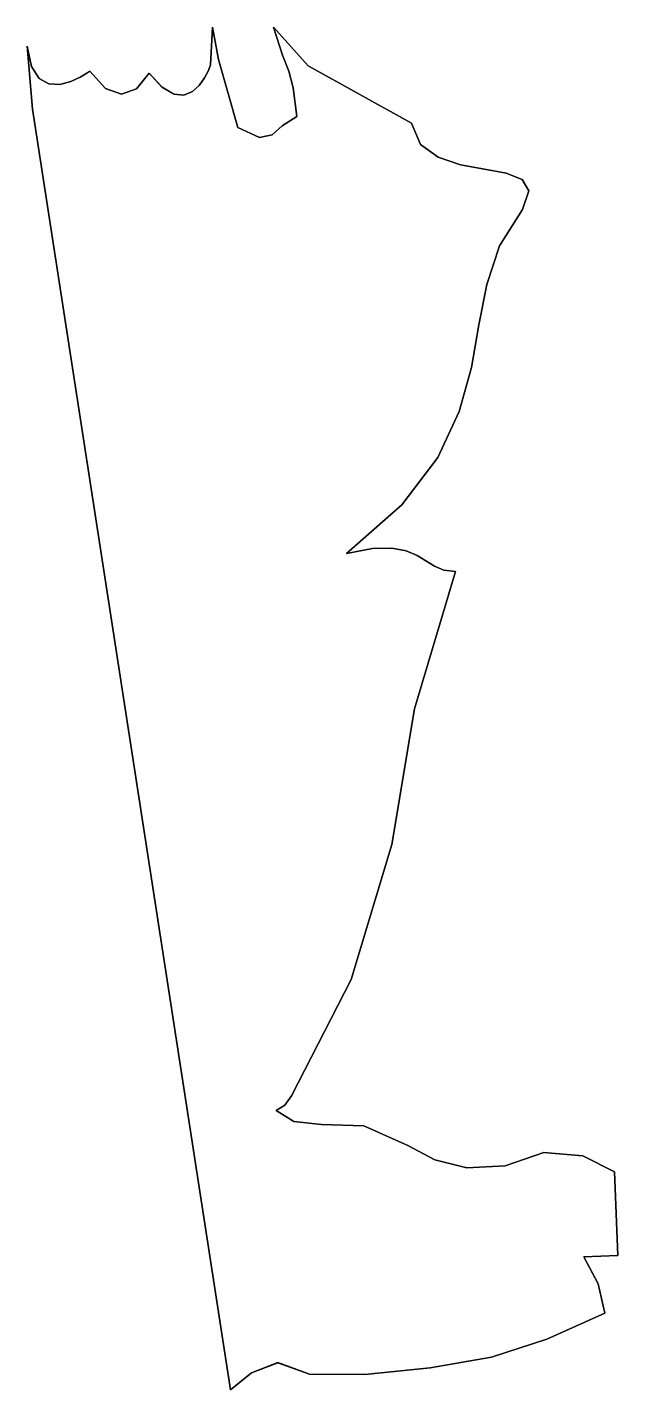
# Model space of a CAD drawing. Header units: millimetres. Extents: x 0.1 to 0.91, y 0.37 to 2.24.
import ezdxf

# ---------------------------------------------------------------- set-up
doc = ezdxf.new("R2010")
doc.units = ezdxf.units.MM
doc.layers.get('0').update_dxf_attribs({"linetype": 'CONTINUOUS', "true_color": 0xffffff})

msp = doc.modelspace()

# ---------------------------------------------------------------- linework, layer by layer
at = {"color": 0}
msp.add_line((0.438639, 2.2424), (0.438639, 2.2424), dxfattribs=at)
msp.add_lwpolyline([(0.640463, 2.08171), (0.628039, 2.11074), (0.48649, 2.18956), (0.438639, 2.2424), (0.438639, 2.2424), (0.451172, 2.20404), (0.459636, 2.18192), (0.465657, 2.1594), (0.470919, 2.11996), (0.450846, 2.10726), (0.436849, 2.09472), (0.419596, 2.09099), (0.389757, 2.10476), (0.363064, 2.19824), (0.355143, 2.24229), (0.352268, 2.19081), (0.349338, 2.18306), (0.344183, 2.17296), (0.33686, 2.1626), (0.327365, 2.15403), (0.315701, 2.14936), (0.301921, 2.15067), (0.285969, 2.16), (0.267904, 2.17936), (0.250651, 2.15804), (0.229981, 2.15076), (0.207954, 2.15853), (0.186415, 2.18224), (0.1824, 2.17925), (0.173178, 2.17367), (0.160319, 2.16781), (0.145508, 2.16401), (0.130425, 2.16465), (0.116808, 2.17204), (0.106337, 2.18853), (0.10064, 2.21647), (0.107747, 2.12983), (0.379611, 0.372613), (0.408746, 0.395779), (0.444933, 0.409776), (0.488336, 0.394043), (0.564182, 0.393446), (0.6537, 0.402832), (0.738172, 0.41721), (0.814182, 0.442165), (0.8935, 0.477864), (0.884494, 0.518175), (0.865017, 0.554904), (0.911458, 0.556858), (0.907064, 0.671713), (0.863281, 0.693576), (0.810112, 0.698406), (0.75689, 0.679796), (0.704156, 0.677137), (0.660319, 0.68826), (0.623426, 0.707954), (0.562933, 0.7347), (0.504449, 0.736654), (0.466906, 0.740831), (0.4426, 0.755806), (0.454482, 0.763075), (0.463596, 0.775825), (0.545301, 0.935601), (0.6014, 1.12093), (0.632161, 1.30686), (0.688693, 1.4955), (0.672418, 1.49739), (0.659614, 1.50271), (0.648113, 1.50999), (0.635906, 1.51758), (0.620985, 1.52399), (0.601238, 1.52761), (0.574653, 1.52692), (0.539171, 1.52024), (0.614854, 1.58718), (0.664225, 1.65213), (0.693901, 1.71506), (0.710558, 1.77567), (0.720919, 1.83393), (0.731554, 1.88954), (0.74924, 1.94249), (0.780599, 1.99246), (0.789333, 2.01796), (0.780328, 2.03326), (0.75841, 2.04194), (0.728569, 2.04758), (0.695692, 2.05371), (0.66466, 2.06392), (0.640463, 2.08171), (0.66466, 2.06392), (0.695692, 2.05371), (0.728569, 2.04758), (0.75841, 2.04194), (0.780328, 2.03326), (0.789333, 2.01796), (0.780599, 1.99246), (0.74924, 1.94249), (0.731554, 1.88954), (0.720919, 1.83393), (0.710558, 1.77567), (0.693901, 1.71506), (0.664225, 1.65213), (0.614854, 1.58718), (0.539171, 1.52024), (0.574653, 1.52692), (0.601238, 1.52761), (0.620985, 1.52399), (0.635906, 1.51758), (0.648113, 1.50999), (0.659614, 1.50271), (0.672418, 1.49739), (0.688693, 1.4955), (0.632161, 1.30686), (0.6014, 1.12093), (0.545301, 0.935601), (0.463596, 0.775825), (0.454482, 0.763075), (0.4426, 0.75586), (0.466906, 0.740831), (0.504449, 0.736654), (0.562933, 0.7347), (0.623426, 0.707954), (0.660319, 0.68826), (0.704156, 0.677192), (0.75689, 0.67985), (0.810112, 0.698406), (0.863281, 0.693576), (0.907064, 0.671713), (0.911458, 0.556858), (0.865017, 0.554904), (0.884494, 0.518175), (0.8935, 0.477864), (0.814182, 0.442165), (0.738172, 0.41721), (0.6537, 0.402832), (0.564182, 0.393446), (0.488336, 0.394097), (0.444933, 0.409831), (0.408746, 0.395779), (0.379611, 0.372613), (0.107747, 2.12983), (0.10064, 2.21653), (0.106337, 2.18858), (0.116808, 2.17204), (0.130425, 2.16465), (0.145508, 2.16401), (0.160319, 2.16781), (0.173178, 2.17367), (0.1824, 2.17931), (0.186415, 2.18224), (0.207954, 2.15853), (0.229981, 2.15076), (0.250651, 2.15804), (0.267904, 2.17936), (0.285969, 2.15994), (0.301921, 2.15061), (0.315701, 2.14936), (0.327365, 2.15403), (0.33686, 2.1626), (0.344183, 2.17296), (0.349338, 2.18306), (0.352268, 2.19081), (0.355143, 2.24229), (0.363064, 2.19824), (0.389757, 2.10471), (0.419596, 2.09099), (0.436849, 2.09467), (0.450846, 2.10726), (0.470919, 2.11996), (0.465657, 2.1594), (0.459636, 2.18192), (0.451172, 2.20404), (0.438639, 2.2424), (0.48649, 2.18956), (0.628039, 2.11074), (0.640463, 2.08171)], dxfattribs=at)

doc.saveas('drawing.dxf')
